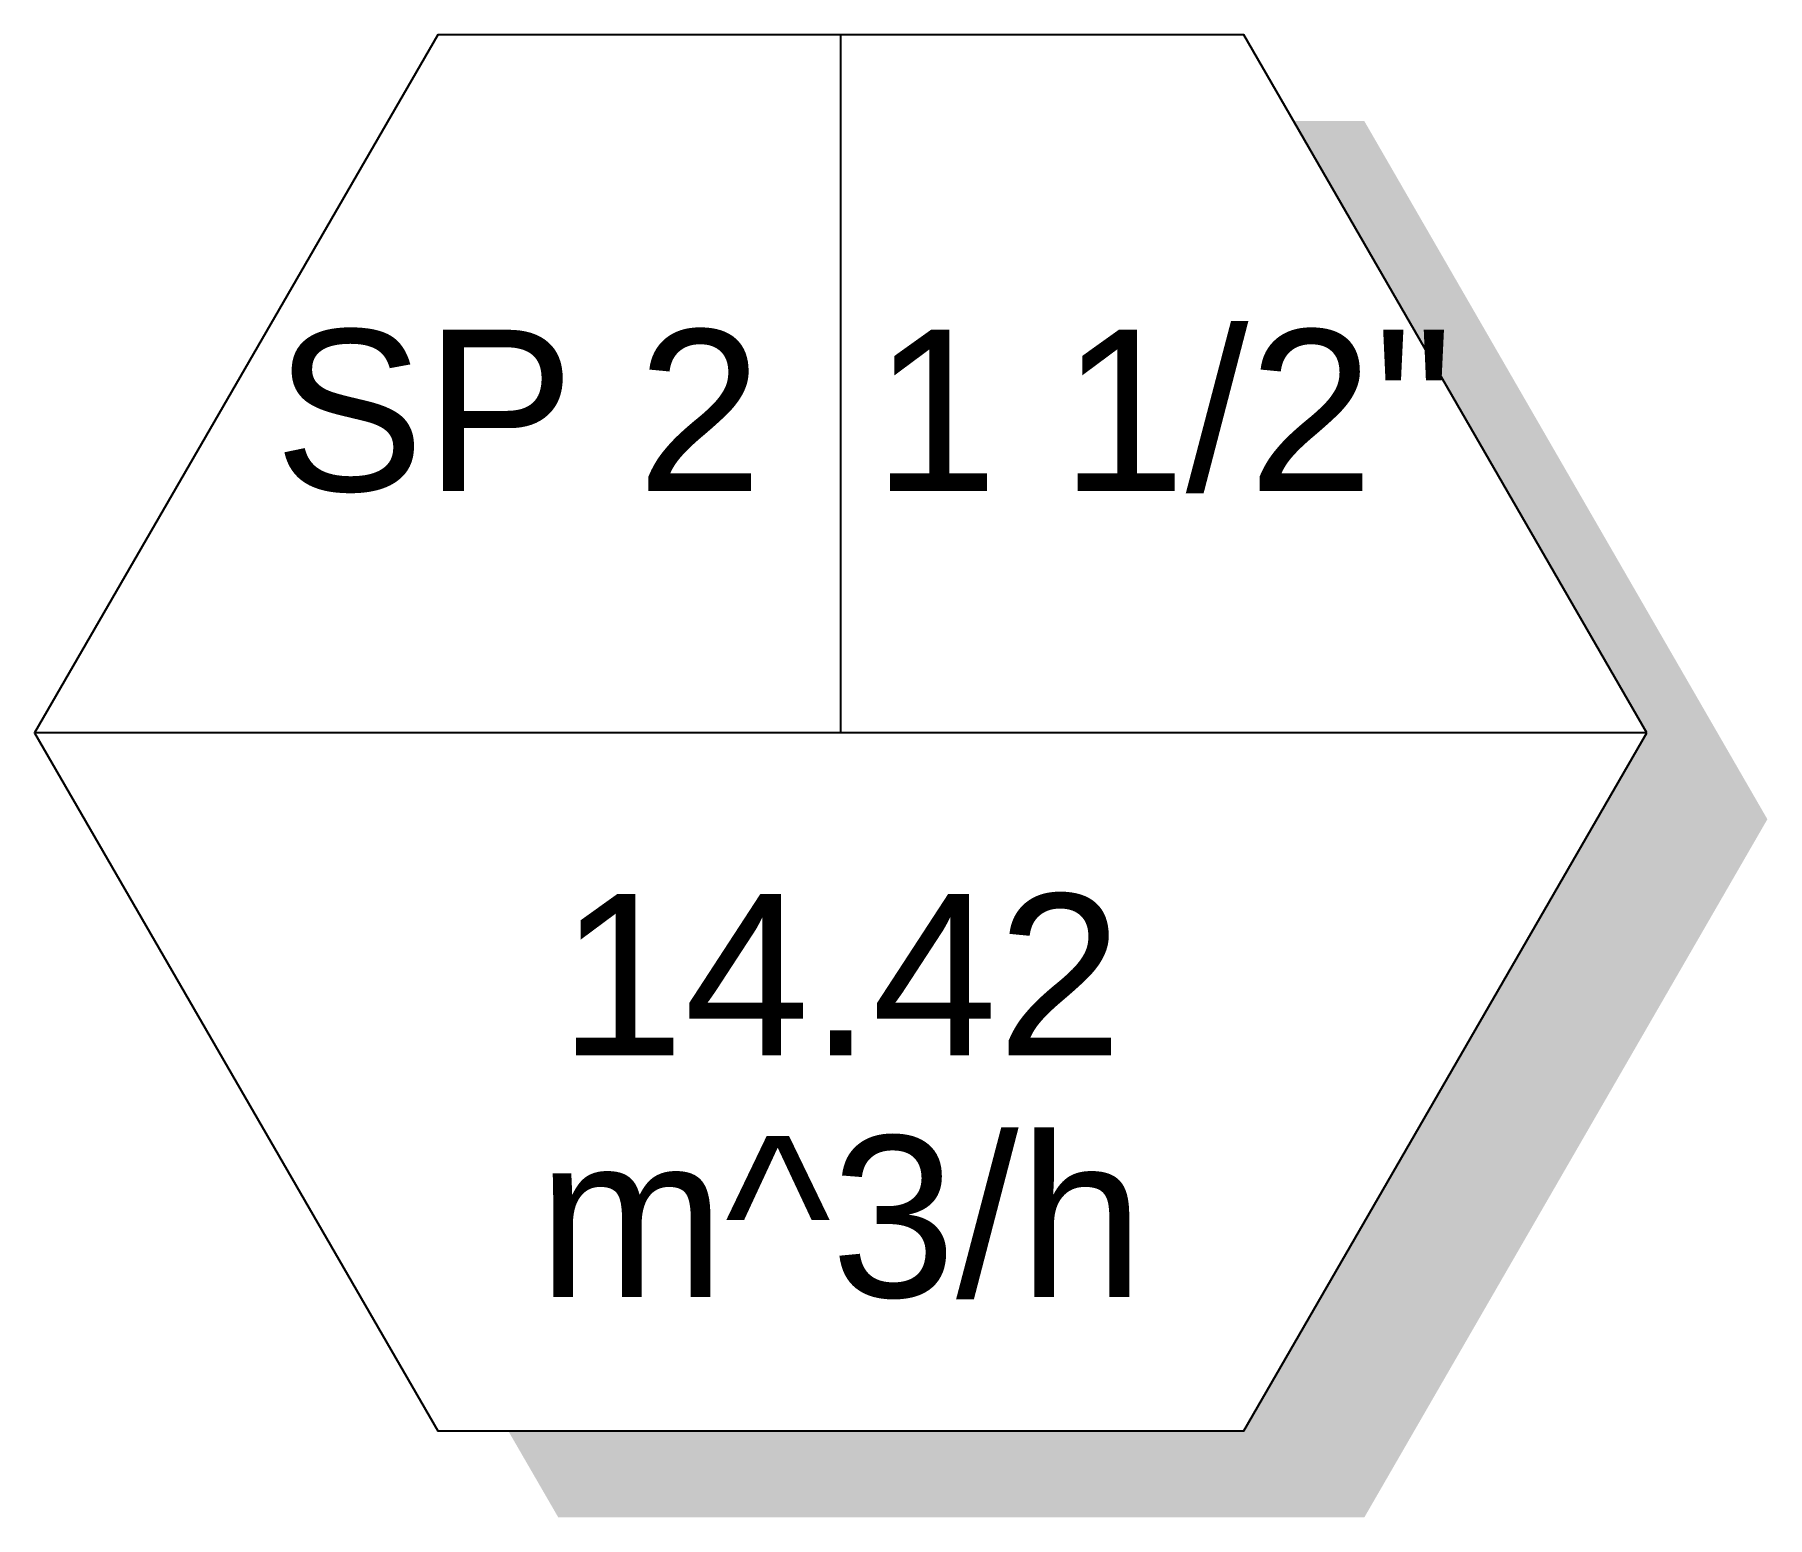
# Model space of a CAD drawing. Header units: inches. Extents: x 685602.98 to 685605.6, y 2763080.9 to 2763083.14.
import ezdxf
from ezdxf.enums import TextEntityAlignment as Align

# ---------------------------------------------------------------- set-up
doc = ezdxf.new("R2010")
doc.units = ezdxf.units.IN
doc.header["$MEASUREMENT"] = 0
doc.layers.add('L-VALV-NOTN', color=7, linetype='Continuous')
doc.styles.get("Standard").update_dxf_attribs({"font": 'arial.ttf'})

# ---------------------------------------------------------------- blocks, each defined once
blk = doc.blocks.new('vnotation-6')
blk.add_hatch(color=256).paths.add_polyline_path([(0.2809, 0.3794), (0.5, 0), (0.25, -0.433), (-0.2062, -0.433), (-0.1752, -0.4866), (0.3248, -0.4866), (0.5748, -0.0536), (0.3248, 0.3794)])
for p, q in [((0, 0), (0, 0.433)), ((0.5, 0), (-0.5, 0))]:
    blk.add_line(p, q)
blk.add_lwpolyline([(0.5, 0), (0.25, 0.433), (-0.25, 0.433), (-0.5, 0), (-0.25, -0.433), (0.25, -0.433)], close=True)
for tag, p in [('AA', (-0.2, 0.2)), ('2', (0.2, 0.2)), ('20', (0, -0.15)), ('GPM', (0, -0.3))]:
    blk.add_attdef(tag, text='', height=0.1).set_placement(p, align=Align.MIDDLE_CENTER)
at = {"flags": 1}
blk.add_attdef('WATERSOURCE/ZONEID', text='', height=0.005, dxfattribs=at).set_placement((0, 0), align=Align.MIDDLE_CENTER)

msp = doc.modelspace()

# ---------------------------------------------------------------- block references
at = {"layer": 'L-VALV-NOTN', "xscale": 2.438400078028799, "yscale": 2.438400078028799}
msp.add_blockref('vnotation-6', (685604.1975, 2763082.0818), dxfattribs=at).add_auto_attribs({'AA': 'SP 2', '2': '1 1/2"', '20': '14.42', 'GPM': 'm^ 3/h'})

doc.saveas('drawing.dxf')
